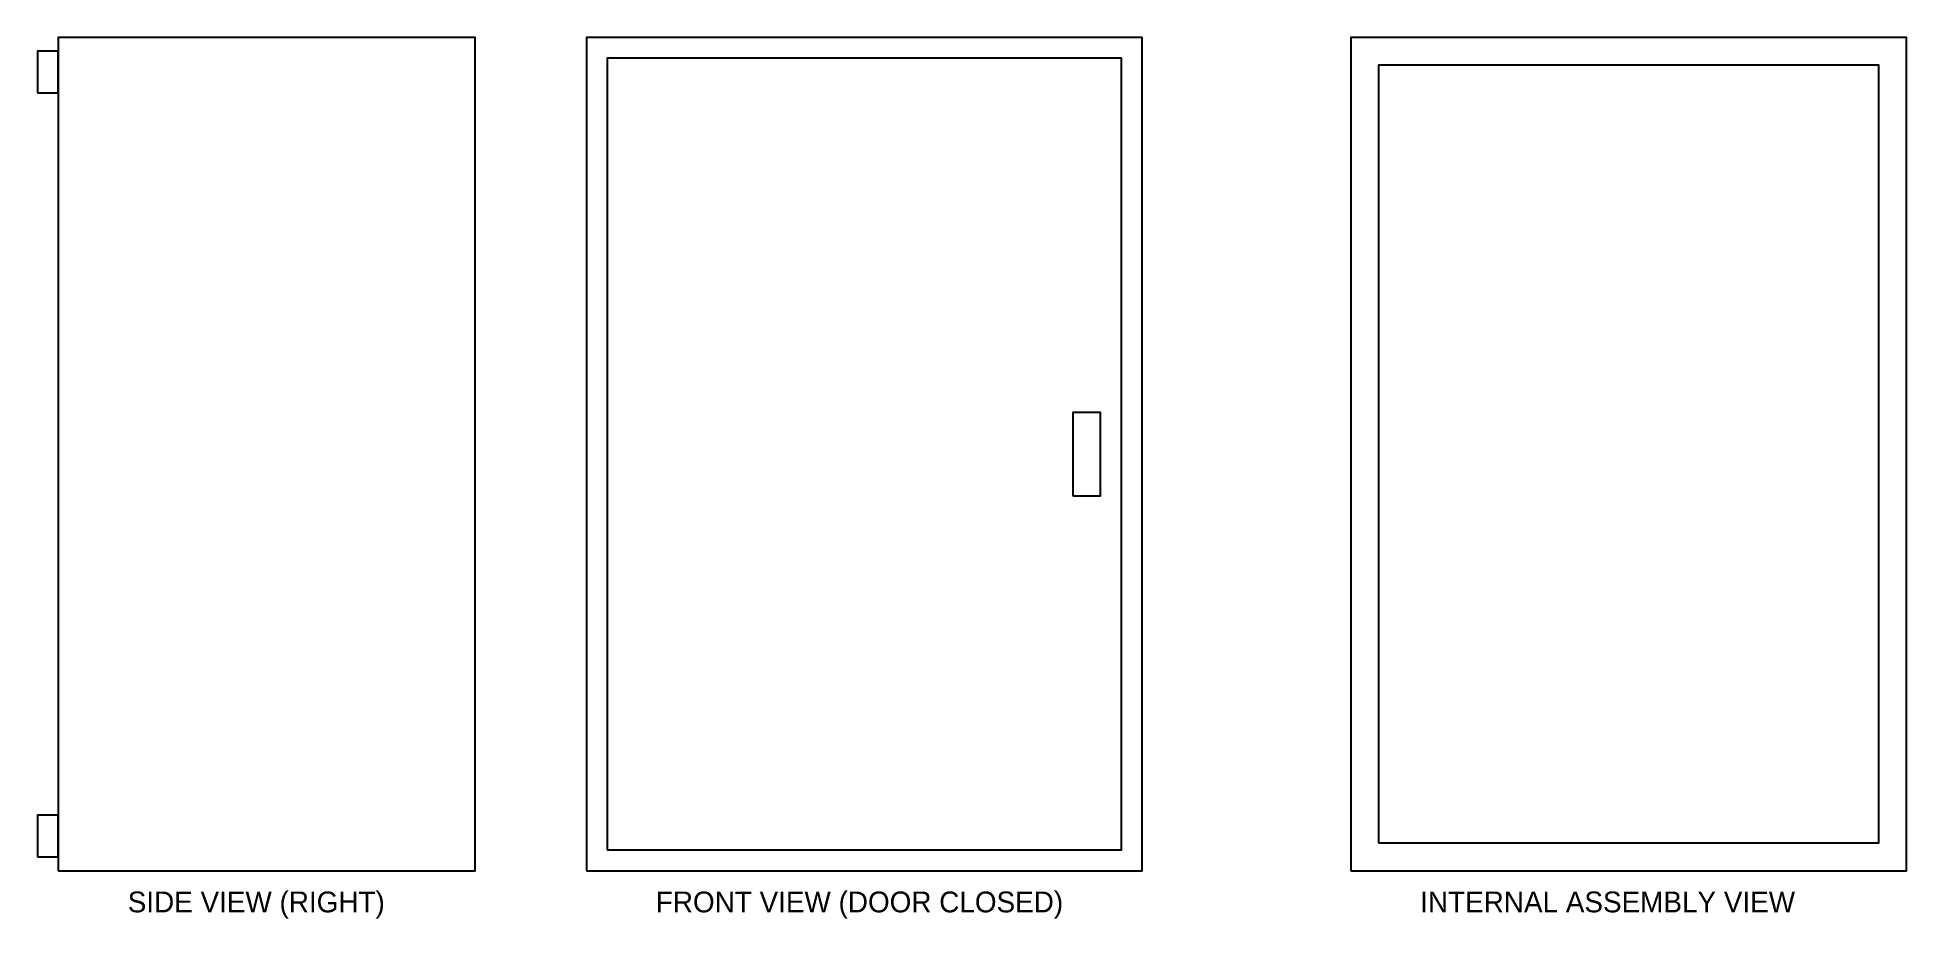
# Model space of a CAD drawing. Header units: metres. Extents: x -395 to 950, y 65 to 700.
import ezdxf

# ---------------------------------------------------------------- set-up
doc = ezdxf.new("R2010")
doc.units = ezdxf.units.M
for name, color, linetype in [('COMPONENTS', 3, 'Continuous'), ('OUTLINE', 7, 'Continuous'), ('TEXT', 2, 'Continuous')]:
    doc.layers.add(name, color=color, linetype=linetype)

msp = doc.modelspace()

# ---------------------------------------------------------------- linework, layer by layer
at = {"layer": 'COMPONENTS'}
msp.add_lwpolyline([(350, 370), (370, 370), (370, 430), (350, 430), (350, 370)], dxfattribs=at)
at = {"layer": 'OUTLINE'}
for points in [[(-380, 100), (-80, 100), (-80, 700), (-380, 700), (-380, 100)], [(0, 100), (400, 100), (400, 700), (0, 700), (0, 100)], [(550, 100), (950, 100), (950, 700), (550, 700), (550, 100)], [(-395, 660), (-380, 660), (-380, 690), (-395, 690), (-395, 660)], [(15, 115), (385, 115), (385, 685), (15, 685), (15, 115)], [(570, 120), (930, 120), (930, 680), (570, 680), (570, 120)], [(-395, 110), (-380, 110), (-380, 140), (-395, 140), (-395, 110)]]:
    msp.add_lwpolyline(points, dxfattribs=at)

# ---------------------------------------------------------------- texts
at = {"layer": 'TEXT'}
for s, p in [('SIDE VIEW (RIGHT)', (-330, 70)), ('FRONT VIEW (DOOR CLOSED)', (50, 70)), ('INTERNAL ASSEMBLY VIEW', (600, 70))]:
    msp.add_text(s, height=15, dxfattribs=at).set_placement(p)

doc.saveas('drawing.dxf')
